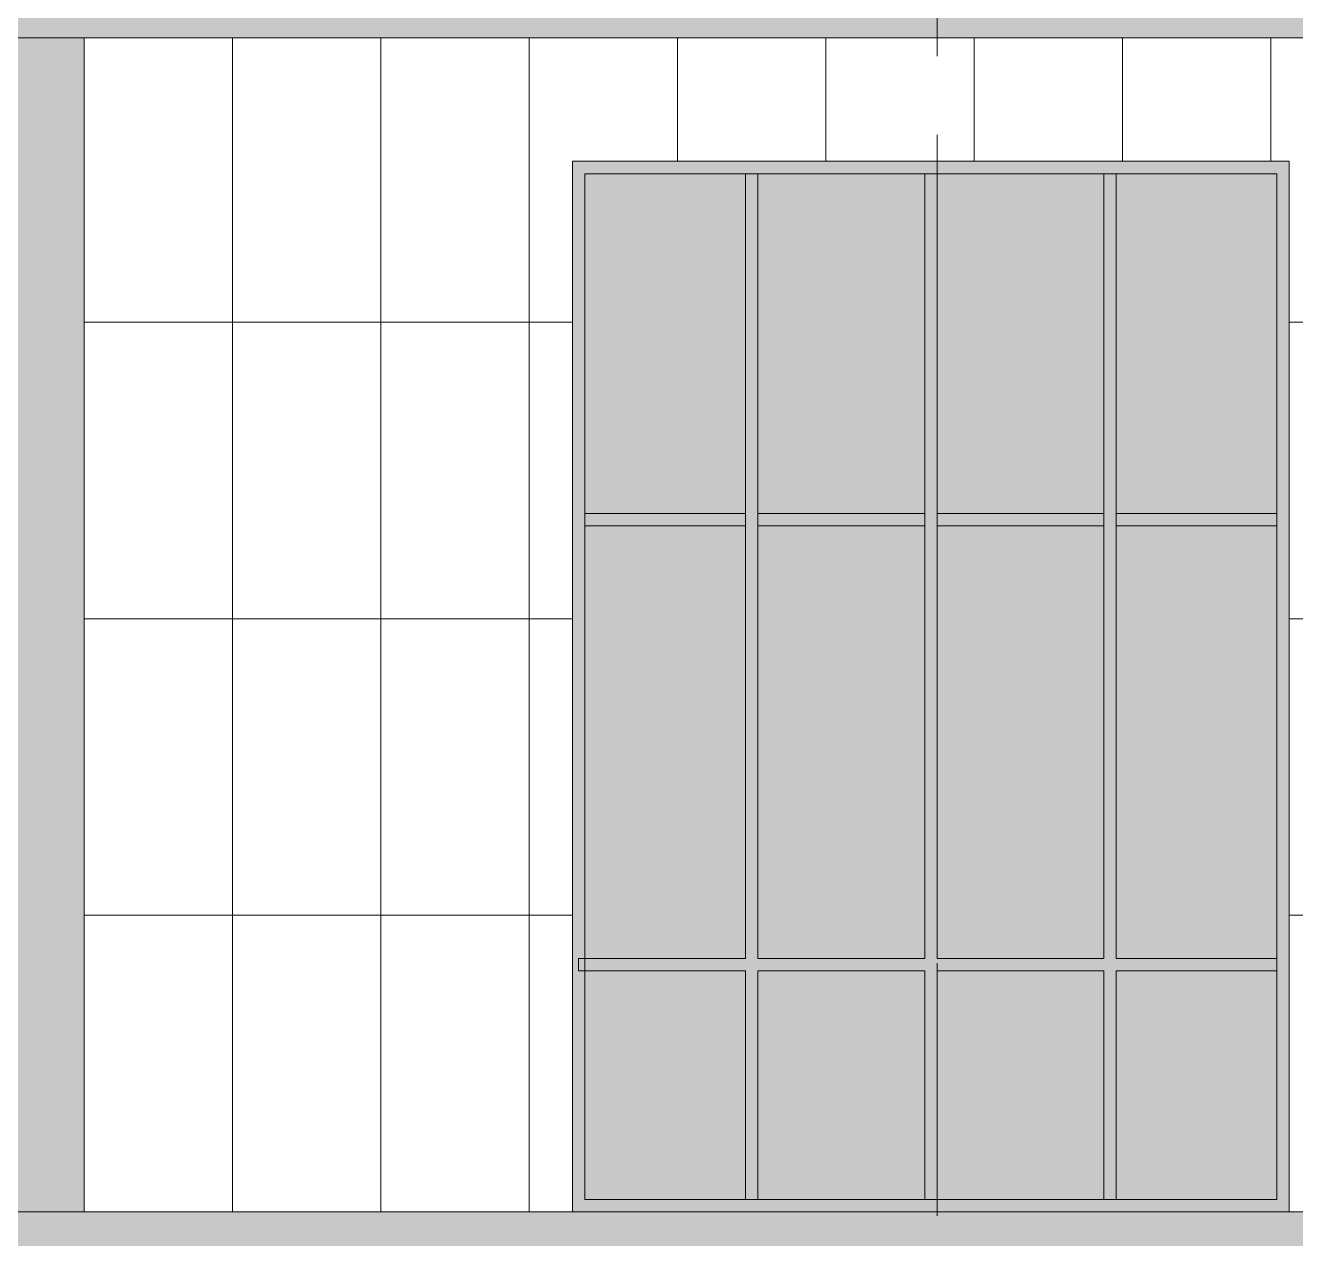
# Model space of a CAD drawing. Header units: millimetres. Extents: x 1499747 to 4341325, y -28481 to 441852.
# Drawn here: x 4128775 to 4133913, y 363720 to 368628 of the extents above; entities that cross this region are included whole.
import ezdxf

# ---------------------------------------------------------------- set-up
doc = ezdxf.new("R2010")
doc.units = ezdxf.units.MM
doc.header["$MEASUREMENT"] = 0
doc.layers.add('Чертеж и Рисунок', color=7, linetype='Continuous')

msp = doc.modelspace()

# ---------------------------------------------------------------- hatches: boundary and pattern name
at = {"layer": 'Чертеж и Рисунок', "linetype": 'Continuous', "lineweight": 0, "true_color": 0xffffff}
for points in [[(4146782.8, 369078.4), (4118512.7, 369078.4), (4118512.7, 368578.4), (4146782.8, 368578.4)], [(4128012.7, 368578.4), (4128012.7, 363828.4), (4129012.7, 363828.4), (4129012.7, 368578.4)]]:
    msp.add_hatch(color=7, dxfattribs=at).paths.add_polyline_path(points)
at = {"layer": 'Чертеж и Рисунок', "linetype": 'Continuous', "lineweight": 0, "true_color": 0x2e2e2e}
for points in [[(4131712.7, 368078.4), (4130987.7, 368078.4), (4131037.7, 368028.4), (4131712.7, 368028.4)], [(4130987.7, 367128.4), (4131037.7, 367128.4), (4131037.7, 368028.4), (4130987.7, 368078.4)], [(4131712.7, 368028.4), (4132437.7, 368028.4), (4132437.7, 368078.4), (4131712.7, 368078.4)], [(4132437.7, 368078.4), (4132437.7, 368028.4), (4133162.7, 368028.4), (4133162.7, 368078.4)], [(4133162.7, 368078.4), (4133162.7, 368028.4), (4133837.7, 368028.4), (4133887.7, 368078.4)], [(4133887.7, 367128.4), (4133887.7, 368078.4), (4133837.7, 368028.4), (4133837.7, 367128.4)], [(4131687.7, 368028.4), (4131687.7, 367128.4), (4131737.7, 367128.4), (4131737.7, 368028.4)], [(4132412.7, 368028.4), (4132412.7, 367128.4), (4132462.7, 367128.4), (4132462.7, 368028.4)], [(4133137.7, 368028.4), (4133137.7, 367128.4), (4133187.7, 367128.4), (4133187.7, 368028.4)], [(4130987.7, 366628.4), (4131037.7, 366628.4), (4131037.7, 367128.4), (4130987.7, 367128.4)], [(4131687.7, 367128.4), (4131687.7, 366628.4), (4131737.7, 366628.4), (4131737.7, 367128.4)], [(4132412.7, 367128.4), (4132412.7, 366628.4), (4132462.7, 366628.4), (4132462.7, 367128.4)], [(4133137.7, 367128.4), (4133137.7, 366628.4), (4133187.7, 366628.4), (4133187.7, 367128.4)], [(4133887.7, 366628.4), (4133887.7, 367128.4), (4133837.7, 367128.4), (4133837.7, 366628.4)], [(4131037.7, 366653.4), (4131037.7, 366603.4), (4131687.7, 366603.4), (4131687.7, 366653.4)], [(4131737.7, 366653.4), (4131737.7, 366603.4), (4132412.7, 366603.4), (4132412.7, 366653.4)], [(4132462.7, 366653.4), (4132462.7, 366603.4), (4133137.7, 366603.4), (4133137.7, 366653.4)], [(4133187.7, 366653.4), (4133187.7, 366603.4), (4133837.7, 366603.4), (4133837.7, 366653.4)], [(4130987.7, 366228.4), (4131037.7, 366228.4), (4131037.7, 366628.4), (4130987.7, 366628.4)], [(4131687.7, 366628.4), (4131687.7, 366228.4), (4131737.7, 366228.4), (4131737.7, 366628.4)], [(4132412.7, 366628.4), (4132412.7, 366228.4), (4132462.7, 366228.4), (4132462.7, 366628.4)], [(4133137.7, 366628.4), (4133137.7, 366228.4), (4133187.7, 366228.4), (4133187.7, 366628.4)], [(4133887.7, 366228.4), (4133887.7, 366628.4), (4133837.7, 366628.4), (4133837.7, 366228.4)], [(4130987.7, 364828.4), (4131037.7, 364828.4), (4131037.7, 366228.4), (4130987.7, 366228.4)], [(4131737.7, 364853.4), (4131737.7, 366228.4), (4131687.7, 366228.4), (4131687.7, 364853.4), (4131712.7, 364828.4)], [(4132462.7, 364853.4), (4132462.7, 366228.4), (4132412.7, 366228.4), (4132412.7, 364853.4), (4132437.7, 364828.4)], [(4133187.7, 364853.4), (4133187.7, 366228.4), (4133137.7, 366228.4), (4133137.7, 364853.4), (4133162.7, 364828.4)], [(4133887.7, 364828.4), (4133887.7, 366228.4), (4133837.7, 366228.4), (4133837.7, 364828.4)], [(4131037.7, 364803.4), (4131687.7, 364803.4), (4131712.7, 364828.4), (4131687.7, 364853.4), (4131037.7, 364853.4), (4131037.7, 364828.4)], [(4131737.7, 364853.4), (4131712.7, 364828.4), (4131737.7, 364803.4), (4132412.7, 364803.4), (4132437.7, 364828.4), (4132412.7, 364853.4)], [(4133162.7, 364828.4), (4133137.7, 364853.4), (4132462.7, 364853.4), (4132437.7, 364828.4), (4132462.7, 364803.4), (4133137.7, 364803.4)], [(4133837.7, 364803.4), (4133837.7, 364853.4), (4133187.7, 364853.4), (4133162.7, 364828.4), (4133187.7, 364803.4)], [(4130987.7, 364828.4), (4130987.7, 363828.4), (4131037.7, 363878.4), (4131037.7, 364828.4)], [(4131687.7, 363878.4), (4131737.7, 363878.4), (4131737.7, 364803.4), (4131712.7, 364828.4), (4131687.7, 364803.4)], [(4132412.7, 363878.4), (4132462.7, 363878.4), (4132462.7, 364803.4), (4132437.7, 364828.4), (4132412.7, 364803.4)], [(4133137.7, 363878.4), (4133187.7, 363878.4), (4133187.7, 364803.4), (4133162.7, 364828.4), (4133137.7, 364803.4)], [(4133887.7, 364828.4), (4133837.7, 364828.4), (4133837.7, 363878.4), (4133887.7, 363828.4)], [(4131712.7, 363828.4), (4131712.7, 363878.4), (4131037.7, 363878.4), (4130987.7, 363828.4)], [(4131712.7, 363878.4), (4131712.7, 363828.4), (4132437.7, 363828.4), (4132437.7, 363878.4)], [(4133162.7, 363828.4), (4133162.7, 363878.4), (4132437.7, 363878.4), (4132437.7, 363828.4)], [(4133162.7, 363828.4), (4133887.7, 363828.4), (4133837.7, 363878.4), (4133162.7, 363878.4)]]:
    msp.add_hatch(color=250, dxfattribs=at).paths.add_polyline_path(points)
at = {"layer": 'Чертеж и Рисунок', "linetype": 'Continuous', "lineweight": 0, "true_color": 0x84adf9}
for points in [[(4131037.7, 366653.4), (4131687.7, 366653.4), (4131687.7, 367128.4), (4131687.7, 368028.4), (4131037.7, 368028.4)], [(4131737.7, 366653.4), (4132412.7, 366653.4), (4132412.7, 367128.4), (4132412.7, 368028.4), (4131737.7, 368028.4)], [(4132462.7, 366653.4), (4133137.7, 366653.4), (4133137.7, 367128.4), (4133137.7, 368028.4), (4132462.7, 368028.4)], [(4133187.7, 366653.4), (4133837.7, 366653.4), (4133837.7, 367128.4), (4133837.7, 368028.4), (4133187.7, 368028.4)], [(4131037.7, 366603.4), (4131037.7, 364853.4), (4131687.7, 364853.4), (4131687.7, 366228.4), (4131687.7, 366603.4)], [(4131737.7, 364853.4), (4132412.7, 364853.4), (4132412.7, 366228.4), (4132412.7, 366603.4), (4131737.7, 366603.4)], [(4132462.7, 364853.4), (4133137.7, 364853.4), (4133137.7, 366228.4), (4133137.7, 366603.4), (4132462.7, 366603.4)], [(4133837.7, 366603.4), (4133187.7, 366603.4), (4133187.7, 364853.4), (4133837.7, 364853.4), (4133837.7, 366228.4)], [(4131037.7, 363878.4), (4131687.7, 363878.4), (4131687.7, 364803.4), (4131037.7, 364803.4)], [(4132412.7, 364803.4), (4131737.7, 364803.4), (4131737.7, 363878.4), (4132412.7, 363878.4)], [(4132462.7, 363878.4), (4133137.7, 363878.4), (4133137.7, 364803.4), (4132462.7, 364803.4)], [(4133837.7, 364803.4), (4133187.7, 364803.4), (4133187.7, 363878.4), (4133837.7, 363878.4)]]:
    msp.add_hatch(color=161, dxfattribs=at).paths.add_polyline_path(points)
at = {"layer": 'Чертеж и Рисунок', "linetype": 'Continuous', "lineweight": 0, "true_color": 0x7f7f7f}
for points in [[(4130512.7, 363828.4), (4127812.7, 363828.4), (4127812.7, 363628.4), (4130512.7, 363628.4)], [(4130512.7, 363828.4), (4130512.7, 359728.3), (4130912.7, 359728.3), (4130912.7, 363828.4)], [(4130912.7, 363628.4), (4133962.7, 363628.4), (4133962.7, 363828.4), (4130912.7, 363828.4)]]:
    msp.add_hatch(color=8, dxfattribs=at).paths.add_polyline_path(points)

# ---------------------------------------------------------------- linework, layer by layer
at = {"layer": 'Чертеж и Рисунок', "color": 8, "linetype": 'Continuous', "lineweight": 15}
for points in [[(4132462.7, 368856.2), (4132462.7, 368503.4)], [(4132462.7, 368185.9), (4132462.7, 367833.2)], [(4132462.7, 367515.7), (4132462.7, 367162.9)], [(4132462.7, 366845.4), (4132462.7, 366492.6)], [(4132462.7, 366175.1), (4132462.7, 365822.3)], [(4132462.7, 365504.8), (4132462.7, 365152.1)], [(4132462.7, 364834.6), (4132462.7, 364481.8)], [(4132462.7, 364164.3), (4132462.7, 363811.5)]]:
    msp.add_lwpolyline(points, dxfattribs=at)
at = {"layer": 'Чертеж и Рисунок', "color": 255, "linetype": 'Continuous', "lineweight": 0}
msp.add_lwpolyline([(4118512.7, 368578.4), (4146782.8, 368578.4)], dxfattribs=at)
at = {"layer": 'Чертеж и Рисунок', "color": 7, "linetype": 'Continuous', "lineweight": 5}
for points in [[(4129012.7, 363828.4), (4129012.7, 368578.4)], [(4130987.7, 363828.4), (4130987.7, 368078.4)], [(4130987.7, 368078.4), (4133887.7, 368078.4)], [(4133887.7, 368078.4), (4133887.7, 363828.4)], [(4131037.7, 368028.4), (4131687.7, 368028.4)], [(4131037.7, 367128.4), (4131037.7, 368028.4)], [(4131687.7, 367128.4), (4131687.7, 368028.4)], [(4131687.7, 368028.4), (4131712.7, 368028.4)], [(4131712.7, 368028.4), (4131737.7, 368028.4)], [(4131737.7, 368028.4), (4132412.7, 368028.4)], [(4131737.7, 367128.4), (4131737.7, 368028.4)], [(4132412.7, 367128.4), (4132412.7, 368028.4)], [(4132412.7, 368028.4), (4132437.7, 368028.4)], [(4132437.7, 368028.4), (4132462.7, 368028.4)], [(4132462.7, 368028.4), (4133137.7, 368028.4)], [(4132462.7, 367128.4), (4132462.7, 368028.4)], [(4133137.7, 367128.4), (4133137.7, 368028.4)], [(4133137.7, 368028.4), (4133162.7, 368028.4)], [(4133162.7, 368028.4), (4133187.7, 368028.4)], [(4133187.7, 368028.4), (4133837.7, 368028.4)], [(4133187.7, 367128.4), (4133187.7, 368028.4)], [(4133837.7, 367128.4), (4133837.7, 368028.4)], [(4131037.7, 366653.4), (4131037.7, 367128.4)], [(4131687.7, 366653.4), (4131687.7, 367128.4)], [(4131737.7, 366653.4), (4131737.7, 367128.4)], [(4132412.7, 366653.4), (4132412.7, 367128.4)], [(4132462.7, 366653.4), (4132462.7, 367128.4)], [(4133137.7, 366653.4), (4133137.7, 367128.4)], [(4133187.7, 366653.4), (4133187.7, 367128.4)], [(4133837.7, 366653.4), (4133837.7, 367128.4)], [(4131037.7, 366628.4), (4131037.7, 366653.4)], [(4131687.7, 366653.4), (4131037.7, 366653.4)], [(4131687.7, 366628.4), (4131687.7, 366653.4)], [(4131737.7, 366628.4), (4131737.7, 366653.4)], [(4132412.7, 366653.4), (4131737.7, 366653.4)], [(4132412.7, 366628.4), (4132412.7, 366653.4)], [(4132462.7, 366628.4), (4132462.7, 366653.4)], [(4133137.7, 366653.4), (4132462.7, 366653.4)], [(4133137.7, 366628.4), (4133137.7, 366653.4)], [(4133187.7, 366628.4), (4133187.7, 366653.4)], [(4133837.7, 366653.4), (4133187.7, 366653.4)], [(4133837.7, 366628.4), (4133837.7, 366653.4)], [(4131037.7, 366603.4), (4131037.7, 366628.4)], [(4131687.7, 366603.4), (4131037.7, 366603.4)], [(4131037.7, 366228.4), (4131037.7, 366603.4)], [(4131687.7, 366603.4), (4131687.7, 366628.4)], [(4131687.7, 366228.4), (4131687.7, 366603.4)], [(4131737.7, 366603.4), (4131737.7, 366628.4)], [(4131737.7, 366228.4), (4131737.7, 366603.4)], [(4132412.7, 366603.4), (4131737.7, 366603.4)], [(4132412.7, 366603.4), (4132412.7, 366628.4)], [(4132412.7, 366228.4), (4132412.7, 366603.4)], [(4132462.7, 366603.4), (4132462.7, 366628.4)], [(4133137.7, 366603.4), (4132462.7, 366603.4)], [(4132462.7, 366228.4), (4132462.7, 366603.4)], [(4133137.7, 366603.4), (4133137.7, 366628.4)], [(4133137.7, 366228.4), (4133137.7, 366603.4)], [(4133187.7, 366603.4), (4133187.7, 366628.4)], [(4133837.7, 366603.4), (4133187.7, 366603.4)], [(4133187.7, 366228.4), (4133187.7, 366603.4)], [(4133837.7, 366603.4), (4133837.7, 366628.4)], [(4133837.7, 366228.4), (4133837.7, 366603.4)], [(4131037.7, 364853.4), (4131037.7, 366228.4)], [(4131687.7, 364853.4), (4131687.7, 366228.4)], [(4131737.7, 364853.4), (4131737.7, 366228.4)], [(4132412.7, 364853.4), (4132412.7, 366228.4)], [(4132462.7, 364853.4), (4132462.7, 366228.4)], [(4133137.7, 364853.4), (4133137.7, 366228.4)], [(4133187.7, 364853.4), (4133187.7, 366228.4)], [(4133837.7, 364853.4), (4133837.7, 366228.4)], [(4131012.7, 364853.4), (4131012.7, 364803.4)], [(4131037.7, 364853.4), (4131012.7, 364853.4)], [(4131037.7, 364828.4), (4131037.7, 364853.4)], [(4131687.7, 364853.4), (4131037.7, 364853.4)], [(4132412.7, 364853.4), (4131737.7, 364853.4)], [(4133137.7, 364853.4), (4132462.7, 364853.4)], [(4133837.7, 364853.4), (4133187.7, 364853.4)], [(4133837.7, 364828.4), (4133837.7, 364853.4)], [(4131037.7, 364803.4), (4131012.7, 364803.4)], [(4131037.7, 364803.4), (4131037.7, 364828.4)], [(4131037.7, 363878.4), (4131037.7, 364803.4)], [(4131687.7, 364803.4), (4131037.7, 364803.4)], [(4131687.7, 363878.4), (4131687.7, 364803.4)], [(4131737.7, 363878.4), (4131737.7, 364803.4)], [(4132412.7, 364803.4), (4131737.7, 364803.4)], [(4132412.7, 363878.4), (4132412.7, 364803.4)], [(4132462.7, 363878.4), (4132462.7, 364803.4)], [(4133137.7, 364803.4), (4132462.7, 364803.4)], [(4133137.7, 363878.4), (4133137.7, 364803.4)], [(4133187.7, 363878.4), (4133187.7, 364803.4)], [(4133837.7, 364803.4), (4133187.7, 364803.4)], [(4133837.7, 364803.4), (4133837.7, 364828.4)], [(4133837.7, 363878.4), (4133837.7, 364803.4)], [(4131687.7, 363878.4), (4131037.7, 363878.4)], [(4131712.7, 363878.4), (4131687.7, 363878.4)], [(4131737.7, 363878.4), (4131712.7, 363878.4)], [(4132412.7, 363878.4), (4131737.7, 363878.4)], [(4132437.7, 363878.4), (4132412.7, 363878.4)], [(4132462.7, 363878.4), (4132437.7, 363878.4)], [(4133137.7, 363878.4), (4132462.7, 363878.4)], [(4133162.7, 363878.4), (4133137.7, 363878.4)], [(4133187.7, 363878.4), (4133162.7, 363878.4)], [(4133837.7, 363878.4), (4133187.7, 363878.4)], [(4128012.7, 363828.4), (4129012.7, 363828.4)], [(4129012.7, 363828.4), (4130987.7, 363828.4)], [(4131712.7, 363828.4), (4130987.7, 363828.4)], [(4132437.7, 363828.4), (4131712.7, 363828.4)], [(4133162.7, 363828.4), (4132437.7, 363828.4)], [(4133887.7, 363828.4), (4133162.7, 363828.4)], [(4133887.7, 363828.4), (4135187.7, 363828.4)]]:
    msp.add_lwpolyline(points, dxfattribs=at)
at = {"layer": 'Чертеж и Рисунок', "color": 253, "linetype": 'Continuous', "lineweight": 5, "true_color": 0xaaaaaa}
for points in [[(4129612.5, 368578.4), (4129612.5, 363828.4)], [(4130212.5, 368578.4), (4130212.5, 363828.4)], [(4130812.5, 368578.4), (4130812.5, 363828.4)], [(4131412.5, 368578.4), (4131412.5, 368078.4)], [(4132012.5, 368578.4), (4132012.5, 368078.4)], [(4132612.5, 368578.4), (4132612.5, 368078.4)], [(4133212.5, 368578.4), (4133212.5, 368078.4)], [(4133812.5, 368578.4), (4133812.5, 368078.4)], [(4129012.7, 367428), (4130987.7, 367428)], [(4133887.7, 367428), (4135187.7, 367428)], [(4129012.7, 366228), (4130987.7, 366228)], [(4133887.7, 366228), (4135187.7, 366228)], [(4129012.7, 365028), (4130987.7, 365028)], [(4133887.7, 365028), (4135187.7, 365028)]]:
    msp.add_lwpolyline(points, dxfattribs=at)
at = {"layer": 'Чертеж и Рисунок', "color": 1, "linetype": 'Continuous', "lineweight": 0}
for points in [[(4128823.5, 363828.4), (4129352.6, 363828.4)], [(4129564.3, 363828.4), (4129705.4, 363828.4)], [(4129917.1, 363828.4), (4130446.2, 363828.4)], [(4130657.9, 363828.4), (4130799, 363828.4)], [(4131010.7, 363828.4), (4131539.9, 363828.4)], [(4131751.5, 363828.4), (4131892.6, 363828.4)], [(4132104.3, 363828.4), (4132633.5, 363828.4)], [(4132845.1, 363828.4), (4132986.2, 363828.4)], [(4133197.9, 363828.4), (4133727.1, 363828.4)]]:
    msp.add_lwpolyline(points, dxfattribs=at)

doc.saveas('drawing.dxf')
